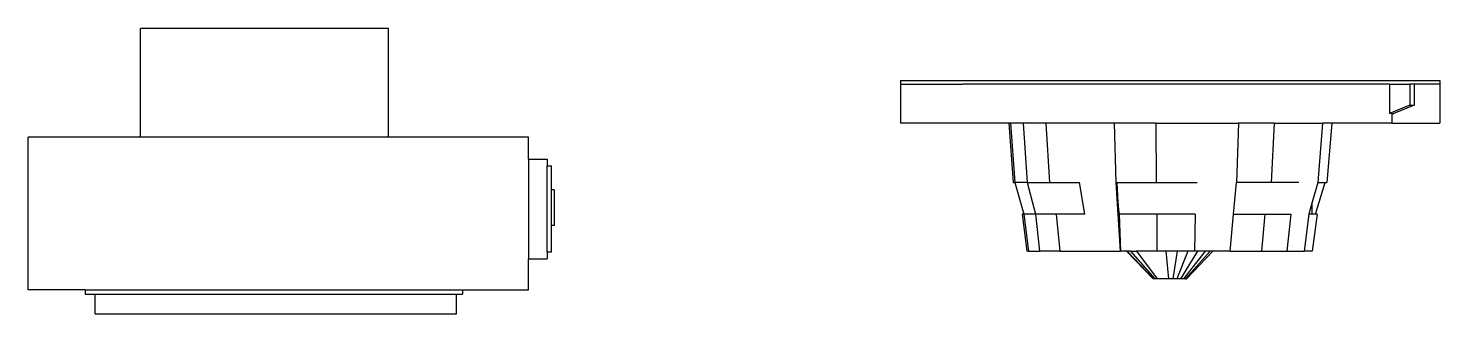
# Model space of a CAD drawing. Header units: inches. Extents: x 710 to 5347, y 114 to 2471.
# Drawn here: x 3953 to 5334, y 2192 to 2471 of the extents above; entities that cross this region are included whole.
import ezdxf

# ---------------------------------------------------------------- set-up
doc = ezdxf.new("R2010")
doc.units = ezdxf.units.IN
doc.header["$MEASUREMENT"] = 0
doc.layers.add('Edges', color=7, linetype='Continuous')

# ---------------------------------------------------------------- blocks, each defined once
blk = doc.blocks.new('Fire alarmpl')
at = {"layer": 'Edges'}
for p, q in [((1283.5, 316.7), (1040.9, 316.7)), ((1040.9, 210.4), (1040.9, 316.7)), ((1283.5, 210.4), (1283.5, 316.7)), ((1784.6, 265.8), (1784.6, 262.1)), ((1784.6, 265.8), (2312.1, 265.8)), ((2312.1, 265.8), (2312.1, 262.1)), ((1784.6, 262.1), (1784.6, 223.9)), ((1784.6, 262.1), (1845.4, 262.1)), ((1896.3, 262.1), (1845.4, 262.1)), ((1957.6, 262.1), (1896.3, 262.1)), ((2025.1, 262.1), (1957.6, 262.1)), ((2094.1, 262.1), (2025.1, 262.1)), ((2160, 262.1), (2094.1, 262.1)), ((2218.4, 262.1), (2160, 262.1)), ((2262.9, 262.1), (2218.4, 262.1)), ((2262.9, 262.1), (2262.9, 233.5)), ((2262.9, 262.1), (2282.8, 262.1)), ((2282.8, 262.1), (2282.8, 241.4)), ((2287.2, 262.1), (2282.8, 262.1)), ((2287.2, 262.1), (2287.2, 241.4)), ((2312.1, 262.1), (2287.2, 262.1)), ((2312.1, 262.1), (2312.1, 223.9)), ((2282.8, 241.4), (2262.9, 233.5)), ((2287.2, 241.4), (2267.3, 233.5)), ((2282.8, 241.4), (2287.2, 241.4)), ((1890.3, 223.9), (1784.6, 223.9)), ((1890.3, 223.9), (1894.7, 165.8)), ((1892, 223.9), (1890.3, 223.9)), ((1892, 223.9), (1896.4, 165.8)), ((1904.5, 223.9), (1892, 223.9)), ((1904.5, 223.9), (1908.5, 165.8)), ((1926.7, 223.9), (1904.5, 223.9)), ((1926.7, 223.9), (1930.1, 165.8)), ((1993.9, 223.9), (1926.7, 223.9)), ((1995.4, 165.8), (1993.9, 223.9)), ((2034.4, 223.9), (1993.9, 223.9)), ((2034.4, 223.9), (2034.6, 165.8)), ((2034.4, 223.9), (2115.3, 223.9)), ((2115.3, 223.9), (2113.2, 165.8)), ((2150.2, 223.9), (2115.3, 223.9)), ((2150.2, 223.9), (2147.1, 165.8)), ((2150.2, 223.9), (2197.4, 223.9)), ((2197.4, 223.9), (2192.9, 165.8)), ((2206.4, 223.9), (2197.4, 223.9)), ((2206.4, 223.9), (2201.7, 165.8)), ((2265.1, 223.9), (2206.4, 223.9)), ((2265.1, 233.5), (2262.9, 233.5)), ((2265.1, 233.5), (2267.3, 233.5)), ((2265.1, 233.5), (2265.1, 223.9)), ((2265.1, 223.9), (2312.1, 223.9)), ((930.9, 60.9), (930.9, 210.4)), ((1040.9, 210.4), (930.9, 210.4)), ((1283.5, 210.4), (1040.9, 210.4)), ((1420.3, 210.4), (1283.5, 210.4)), ((1420.3, 188.8), (1420.3, 210.4)), ((1420.3, 188.8), (1438.7, 188.8)), ((1420.3, 188.8), (1420.3, 91.1)), ((1438.7, 188.8), (1438.7, 182.2)), ((1438.7, 182.2), (1443, 182.2)), ((1438.7, 98.1), (1438.7, 182.2)), ((1443, 158.8), (1443, 182.2)), ((1894.7, 165.8), (1896.4, 165.8)), ((1896.4, 165.8), (1905.2, 134.8)), ((1908.5, 165.8), (1896.4, 165.8)), ((1908.5, 165.8), (1916.6, 134.8)), ((1908.5, 165.8), (1930.1, 165.8)), ((1930.1, 165.8), (1959.7, 165.8)), ((1964.7, 134.8), (1959.7, 165.8)), ((1999.7, 98.7), (1995.4, 165.8)), ((1995.4, 165.8), (1996.6, 165.8)), ((1995.4, 165.8), (1997.8, 139.6)), ((1997.8, 139.6), (1996.6, 165.8)), ((1996.6, 165.8), (2034.6, 165.8)), ((2034.6, 165.8), (2074.8, 165.8)), ((2110.3, 134.8), (2113.2, 165.8)), ((2147.1, 165.8), (2113.2, 165.8)), ((2174.3, 165.8), (2147.1, 165.8)), ((2192.9, 165.8), (2187.4, 146.8)), ((2190.5, 134.8), (2199.9, 165.8)), ((2192.9, 165.8), (2199.9, 165.8)), ((2199.9, 165.8), (2201.7, 165.8)), ((1445.5, 158.8), (1443, 158.8)), ((1443, 123.7), (1443, 158.8)), ((1445.5, 158.8), (1445.5, 123.7)), ((1997.8, 139.6), (1998.3, 134.8)), ((1999.7, 98.7), (1997.8, 139.6)), ((2187.4, 146.8), (2184, 134.8)), ((2187.4, 134.8), (2187.4, 146.8)), ((1903.6, 134.8), (1908.1, 98.7)), ((1905.2, 134.8), (1903.6, 134.8)), ((1905.2, 134.8), (1909.7, 98.7)), ((1916.6, 134.8), (1905.2, 134.8)), ((1916.6, 134.8), (1920.6, 98.7)), ((1936.9, 134.8), (1916.6, 134.8)), ((1936.9, 134.8), (1940.3, 98.7)), ((1964.7, 134.8), (1936.9, 134.8)), ((2035.2, 134.8), (1998.3, 134.8)), ((1998.3, 134.8), (1999.7, 98.7)), ((2035.2, 134.8), (2035.4, 98.7)), ((2072.9, 134.8), (2035.2, 134.8)), ((2072.9, 134.8), (2072, 98.7)), ((2106.9, 98.7), (2110.3, 134.8)), ((2110.3, 134.8), (2140.9, 134.8)), ((2140.9, 134.8), (2137.8, 98.7)), ((2140.9, 134.8), (2166.5, 134.8)), ((2166.5, 134.8), (2162.6, 98.7)), ((2184, 134.8), (2179.5, 98.7)), ((2187.4, 134.8), (2184, 134.8)), ((2192.2, 134.8), (2187.4, 98.7)), ((2190.5, 134.8), (2187.4, 134.8)), ((2192.2, 134.8), (2190.5, 134.8)), ((1445.5, 123.7), (1443, 123.7)), ((1443, 98.1), (1443, 123.7)), ((1438.7, 98.1), (1443, 98.1)), ((1438.7, 98.1), (1438.7, 91.1)), ((1909.7, 98.7), (1908.1, 98.7)), ((1909.7, 98.7), (1920.6, 98.7)), ((1940.3, 98.7), (1920.6, 98.7)), ((1940.3, 98.7), (1999.7, 98.7)), ((2005.6, 98.7), (1999.7, 98.7)), ((2005.6, 98.7), (2031.7, 71.7)), ((2006.1, 98.7), (2005.6, 98.7)), ((2006.1, 98.7), (2031.9, 71.7)), ((2009.4, 98.7), (2006.1, 98.7)), ((2009.4, 98.7), (2033.2, 71.7)), ((2009.4, 98.7), (2015.3, 98.7)), ((2015.3, 98.7), (2035.5, 71.7)), ((2035.4, 98.7), (2015.3, 98.7)), ((2044, 98.7), (2035.4, 98.7)), ((2044, 98.7), (2046.6, 71.7)), ((2055.1, 98.7), (2044, 98.7)), ((2055.1, 98.7), (2050.9, 71.7)), ((2065.6, 98.7), (2054.9, 71.7)), ((2065.6, 98.7), (2055.1, 98.7)), ((2074.9, 98.7), (2058.5, 71.7)), ((2082.4, 98.7), (2061.4, 71.7)), ((2087.5, 98.7), (2063.4, 71.7)), ((2089.9, 98.7), (2064.3, 71.7)), ((2072, 98.7), (2065.6, 98.7)), ((2074.9, 98.7), (2072, 98.7)), ((2082.4, 98.7), (2074.9, 98.7)), ((2087.5, 98.7), (2082.4, 98.7)), ((2089.9, 98.7), (2087.5, 98.7)), ((2106.9, 98.7), (2089.9, 98.7)), ((2106.9, 98.7), (2137.8, 98.7)), ((2137.8, 98.7), (2162.6, 98.7)), ((2162.6, 98.7), (2179.5, 98.7)), ((2187.4, 98.7), (2179.5, 98.7)), ((1420.3, 60.9), (1420.3, 91.1)), ((1420.3, 91.1), (1438.7, 91.1)), ((2031.9, 71.7), (2031.7, 71.7)), ((2033.2, 71.7), (2031.9, 71.7)), ((2035.5, 71.7), (2033.2, 71.7)), ((2046.6, 71.7), (2035.5, 71.7)), ((2050.9, 71.7), (2046.6, 71.7)), ((2054.9, 71.7), (2050.9, 71.7)), ((2058.5, 71.7), (2054.9, 71.7)), ((2061.4, 71.7), (2058.5, 71.7)), ((2063.4, 71.7), (2061.4, 71.7)), ((2063.4, 71.7), (2064.3, 71.7)), ((986.7, 60.9), (930.9, 60.9)), ((986.7, 60.9), (1356, 60.9)), ((986.7, 60.9), (986.7, 56.8)), ((986.7, 56.8), (996.5, 56.8)), ((996.5, 37.5), (996.5, 56.8)), ((996.5, 56.8), (1349.9, 56.8)), ((1349.9, 37.5), (1349.9, 56.8)), ((1349.9, 56.8), (1356, 56.8)), ((1356, 60.9), (1356, 56.8)), ((1356, 60.9), (1420.3, 60.9)), ((996.5, 37.5), (1349.9, 37.5))]:
    blk.add_line(p, q, dxfattribs=at)

msp = doc.modelspace()

# ---------------------------------------------------------------- block references
msp.add_blockref('Fire alarmpl', (3021.8, 2154.5))

doc.saveas('drawing.dxf')
